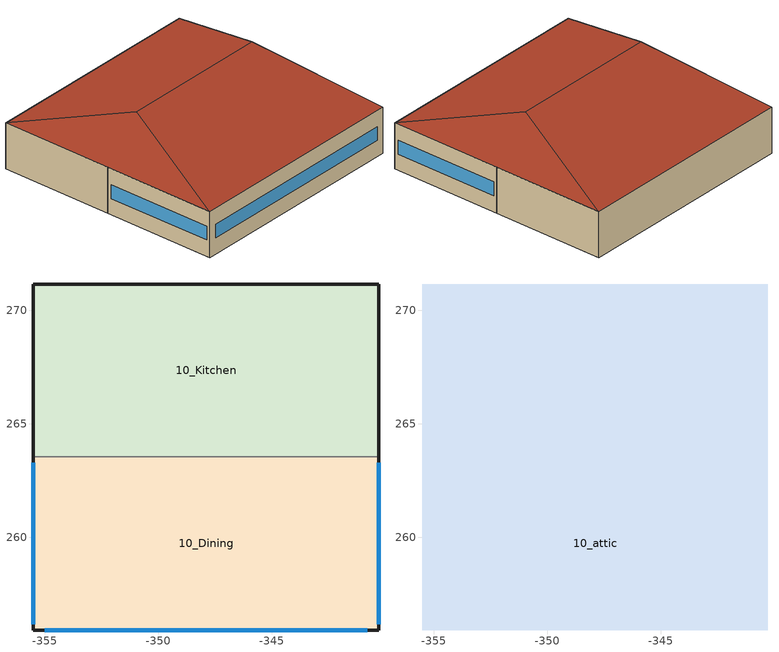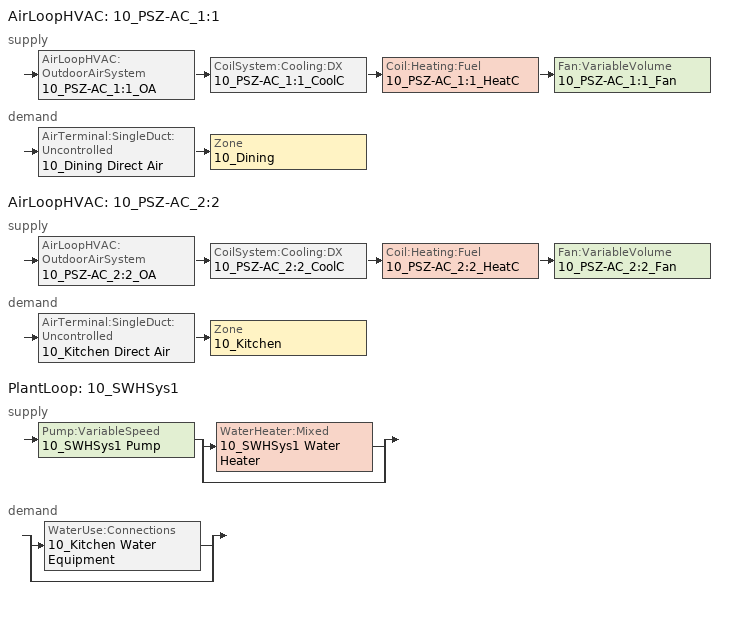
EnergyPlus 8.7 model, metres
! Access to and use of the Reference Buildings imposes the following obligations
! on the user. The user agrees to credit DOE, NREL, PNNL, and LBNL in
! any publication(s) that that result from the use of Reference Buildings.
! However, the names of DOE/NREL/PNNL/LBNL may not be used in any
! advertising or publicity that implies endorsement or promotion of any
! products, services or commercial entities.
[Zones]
10_Dining
 floor ground (HPSlab): -340.28,263.54 -340.28,255.92 -355.52,255.92 -355.52,263.54 z0
 wall outside (HPWall): -355.52,263.54 -355.52,255.92 -340.28,255.92 -340.28,263.54 z0:3.05
 wall to 10_Kitchen (int-walls): -340.28,263.54 -355.52,263.54 z0:3.05
 window (Dbl Elec Abs Bleached 6mm/13mm Air): -340.28,256.17 -340.28,263.29 / -355.01,255.92 -340.79,255.92 / -355.52,263.29 -355.52,256.17 z1.07:1.98
10_Kitchen
 floor ground (HPSlab): -340.28,271.16 -340.28,263.54 -355.52,263.54 -355.52,271.16 z0
 wall outside (HPWall): -340.28,263.54 -340.28,271.16 -355.52,271.16 -355.52,263.54 z0:3.05
10_attic
 floor to 10_Dining (Attic Non-res Floor): -340.28,263.54 -340.28,255.92 -355.52,255.92 -355.52,263.54 z3.05
 floor to 10_Kitchen (Attic Non-res Floor): -340.28,271.16 -340.28,263.54 -355.52,263.54 -355.52,271.16 z3.05
 roof outside (HPRoof): -340.28,255.92,3.05 -340.28,271.16,3.05 -342.82,263.54,5.59; -342.82,263.54,5.59 -340.28,271.16,3.05 -355.52,271.16,3.05 -352.98,263.54,5.59; -352.98,263.54,5.59 -355.52,255.92,3.05 -340.28,255.92,3.05 -342.82,263.54,5.59; -355.52,271.16,3.05 -355.52,255.92,3.05 -352.98,263.54,5.59
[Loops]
AirLoopHVAC '10_PSZ-AC_1:1'
 supply: AirLoopHVAC:OutdoorAirSystem '10_PSZ-AC_1:1_OA' > CoilSystem:Cooling:DX '10_PSZ-AC_1:1_CoolC' > Coil:Heating:Fuel '10_PSZ-AC_1:1_HeatC' > Fan:VariableVolume '10_PSZ-AC_1:1_Fan'
 demand: AirTerminal:SingleDuct:Uncontrolled '10_Dining Direct Air' > Zone '10_Dining'
AirLoopHVAC '10_PSZ-AC_2:2'
 supply: AirLoopHVAC:OutdoorAirSystem '10_PSZ-AC_2:2_OA' > CoilSystem:Cooling:DX '10_PSZ-AC_2:2_CoolC' > Coil:Heating:Fuel '10_PSZ-AC_2:2_HeatC' > Fan:VariableVolume '10_PSZ-AC_2:2_Fan'
 demand: AirTerminal:SingleDuct:Uncontrolled '10_Kitchen Direct Air' > Zone '10_Kitchen'
PlantLoop '10_SWHSys1'
 supply: Pump:VariableSpeed '10_SWHSys1 Pump' > split
  | WaterHeater:Mixed '10_SWHSys1 Water Heater'
  | bypass
 demand: split
  | WaterUse:Connections '10_Kitchen Water Equipment'
  | bypass
[Building]
Ref Bldg Quick Service Restaurant New2004_v1.3_5.0: North Axis {deg}=0; Terrain=City; Loads Convergence Tolerance Value=0.04; Temperature Convergence Tolerance Value {deltaC}=0.2; Solar Distribution=FullInteriorAndExterior; Maximum Number of Warmup Days=25; Minimum Number of Warmup Days=6
[Site:Location]
USA IL-CHICAGO-OHARE: Latitude {deg}=41.77; Longitude {deg}=-87.75; Time Zone {hr}=-6; Elevation {m}=190
[SizingPeriod:WeatherFileDays] Day of Week for Start Day=Monday; Use Weather File Daylight Saving Period=Yes; Use Weather File Rain and Snow Indicators=Yes
Name | Begin Month | Begin Day of Month | End Month | End Day of Month
HDD | 11 | 20 | 11 | 20
CDD | 7 | 21 | 7 | 21
HDD3 | 12 | 20 | 12 | 20
CDD2 | 5 | 23 | 5 | 23
CDD3 | 5 | 30 | 5 | 30
[Site:GroundTemperature:BuildingSurface]
4.4, 3.3, 2.3, 1.8, 2, 4, 6.8, 9.3, 10.1, 9.6, 7.8, 6
[Site:WaterMainsTemperature]
Calculation Method=CORRELATION; Annual Average Outdoor Air Temperature {C}=9.69; Maximum Difference In Monthly Average Outdoor Air Temperatures {deltaC}=28.1
[Material] Thermal Absorptance=0.9
Name | Roughness | Thickness {m} | Conductivity {W/m-K} | Density {kg/m3} | Specific Heat {J/kg-K} | Solar Absorptance | Visible Absorptance
AtticFloor NonRes Insulation | MediumRough | 0.236805 | 0.049 | 265 | 836.8 | 0.7 | 0.7
Std Wood 6inch | MediumSmooth | 0.15 | 0.12 | 540 | 1210 | 0.7 | 0.7
1/2IN Gypsum | Smooth | 0.0127 | 0.16 | 784.9 | 830 | 0.92 | 0.92
1IN Stucco | Smooth | 0.0253 | 0.6918 | 1858 | 837 | 0.92 | 0.92
8IN CONCRETE HW | Rough | 0.2032 | 1.311 | 2240 | 836.8 | 0.7 | 0.7
HW CONCRETE | Rough | 0.1016 | 1.311 | 2240 | 836.8 | 0.7 | 0.7
Roof Membrane | VeryRough | 0.0095 | 0.16 | 1121.29 | 1460 | 0.7 | 0.7
Metal Decking | MediumSmooth | 0.0015 | 45.006 | 7680 | 418.4 | 0.7 | 0.3
Wall Insulation HP | MediumRough | 0.32972 | 0.049 | 265 | 836.8 | 0.7 | 0.7
Roof Insulation HP | MediumRough | 0.68799 | 0.049 | 265 | 836.8 | 0.7 | 0.7
Slab Insulation HP | MediumRough | 0.04439 | 0.049 | 265 | 836.8 | 0.7 | 0.7
[Material:NoMass]
CP02 CARPET PAD: Roughness=VeryRough; Thermal Resistance {m2-K/W}=0.2165; Thermal Absorptance=0.9; Solar Absorptance=0.7; Visible Absorptance=0.8
[WindowMaterial:Glazing] Optical Data Type=SpectralAverage; Thickness {m}=0.012; Infrared Transmittance at Normal Incidence=0; Front Side Infrared Hemispherical Emissivity=0.84; Conductivity {W/m-K}=0.9
Name | Solar Transmittance at Normal Incidence | Front Side Solar Reflectance at Normal Incidence | Back Side Solar Reflectance at Normal Incidence | Visible Transmittance at Normal Incidence | Front Side Visible Reflectance at Normal Incidence | Back Side Visible Reflectance at Normal Incidence | Back Side Infrared Hemispherical Emissivity
ECABS-2 BLEACHED 6MM | 0.814 | 0.086 | 0.086 | 0.847 | 0.099 | 0.099 | 0.1
ECABS-2 COLORED 6MM | 0.111 | 0.179 | 0.179 | 0.128 | 0.081 | 0.081 | 0.1
CLEAR 12MM | 0.653 | 0.064 | 0.064 | 0.841 | 0.077 | 0.077 | 0.84
[WindowMaterial:Gas]
ARGON 13MM: Gas Type=Argon; Thickness {m}=0.0127
[Construction]
Attic Non-res Floor: 1/2IN Gypsum, AtticFloor NonRes Insulation, 1/2IN Gypsum
int-walls: 1/2IN Gypsum, 1/2IN Gypsum
InteriorFurnishings: Std Wood 6inch
HPWall: 1IN Stucco, 8IN CONCRETE HW, Wall Insulation HP, 1/2IN Gypsum
HPRoof: Roof Membrane, Roof Insulation HP, Metal Decking
HPSlab: HW CONCRETE, Slab Insulation HP, CP02 CARPET PAD
Dbl Elec Abs Bleached 6mm/13mm Air: ECABS-2 BLEACHED 6MM, ARGON 13MM, CLEAR 12MM, ARGON 13MM, CLEAR 12MM
Dbl Elec Abs Colored 6mm/13mm Air: ECABS-2 COLORED 6MM, ARGON 13MM, CLEAR 12MM, ARGON 13MM, CLEAR 12MM
[WindowProperty:ShadingControl]
10_ECW: Shading Type=SwitchableGlazing; Construction with Shading=Dbl Elec Abs Colored 6mm/13mm Air; Shading Control Type=OnIfHighZoneAirTemperature; Setpoint {W/m2, W or deg C}=24; Shading Control Is Scheduled=No; Glare Control Is Active=No
[Zone] Type=1; Multiplier=1; Floor Area {m2}=autocalculate
Name | Part of Total Floor Area
10_Dining; 10_Kitchen | Yes
10_attic | No
[InternalMass] Construction=InteriorFurnishings; Surface Area {m2}=232.343
Name | Zone
10_Dining Internal Mass | 10_Dining
10_Kitchen Internal Mass | 10_Kitchen
[People] Number of People Schedule=10_BLDG_OCC_SCH; Fraction Radiant=0.3; Sensible Heat Fraction=AUTOCALCULATE; Activity Level Schedule=10_ACTIVITY_SCH; Enable ASHRAE 55 Comfort Warnings=No; Mean Radiant Temperature Calculation Type=ZoneAveraged; Work Efficiency Schedule=10_WORK_EFF_SCH; Clothing Insulation Calculation Method=ClothingInsulationSchedule; Clothing Insulation Schedule=10_CLOTHING_SCH; Air Velocity Schedule=10_AIR_VELO_SCH; Thermal Comfort Model 1 Type=FANGER
Name | Zone or ZoneList | Number of People Calculation Method | Zone Floor Area per Person {m2/person} | Number of People
10_Dining People | 10_Dining | Area/Person | 1.39
10_Kitchen People | 10_Kitchen | People |  | 6.25
[Lights] Schedule=10_BLDG_LIGHT_SCH; Design Level Calculation Method=Watts/Area; Return Air Fraction=0; Fraction Radiant=0.2; Fraction Visible=0.6; Fraction Replaceable=1; Return Air Fraction Calculated from Plenum Temperature=No
Name | Zone or ZoneList | Watts per Zone Floor Area {W/m2}
10_Dining_Lights | 10_Dining | 13.56
10_Kitchen_Lights | 10_Kitchen | 7.74
[ElectricEquipment] Schedule=10_BLDG_EQUIP_SCH; Design Level Calculation Method=EquipmentLevel; Fraction Latent=0.25; Fraction Radiant=0.3
Name | Zone or ZoneList | Design Level {W} | Fraction Lost
10_Dining_MiscElec_Equip | 10_Dining | 15000 | 0
10_Kitchen_MiscElec_Equip | 10_Kitchen | 35000 | 0.3
[GasEquipment]
10_Kitchen_MiscGas_Equip: Zone or ZoneList=10_Kitchen; Schedule=10_GAS_EQUIP_SCH; Design Level Calculation Method=EquipmentLevel; Design Level {W}=150055; Fraction Latent=0.1; Fraction Radiant=0.2; Fraction Lost=0.7
[ZoneInfiltration:DesignFlowRate] Constant Term Coefficient=1; Temperature Term Coefficient=0; Velocity Term Coefficient=0; Velocity Squared Term Coefficient=0
Name | Zone or ZoneList | Schedule | Design Flow Rate Calculation Method | Air Changes per Hour {1/hr} | Flow per Exterior Surface Area {m3/s-m2}
10_attic_Infiltration | 10_attic | 10_ALWAYS_ON | AirChanges/Hour | 1
10_Dining_Infiltration | 10_Dining | 10_INFIL_HALF_ON_SCH | Flow/ExteriorArea |  | 0.000302
10_Kitchen_Infiltration | 10_Kitchen | 10_INFIL_HALF_ON_SCH | Flow/ExteriorArea |  | 0.000302
[ZoneVentilation:WindandStackOpenArea] Zone=10_Dining; Opening Area Fraction Schedule=10_VentingSched; Opening Effectiveness=autocalculate; Discharge Coefficient for Opening=autocalculate; Minimum Indoor Temperature {C}=23; Maximum Indoor Temperature {C}=25.5; Delta Temperature {deltaC}=0.5; Minimum Outdoor Temperature {C}=-32; Maximum Outdoor Temperature {C}=33; Maximum Wind Speed {m/s}=40
Name | Opening Area {m2} | Effective Angle {deg}
10_Dinning South Window | 13.01 | 180
10_Dinning East Window | 6.51 | 90
10_Dinning West Window | 6.51 | 270
[Exterior:Lights]
10_Exterior Facade Lighting: Schedule=10_ALWAYS_ON; Design Level {W}=2529; Control Option=AstronomicalClock
[DesignSpecification:OutdoorAir]
Name | Outdoor Air Method | Outdoor Air Flow per Person {m3/s-person} | Outdoor Air Flow per Zone {m3/s}
10_SZ DSOA Dining | Flow/Person | 0.01
10_SZ DSOA Kitchen | Flow/Zone |  | 0.722468
[Sizing:Zone] Zone Cooling Design Supply Air Temperature Input Method=SupplyAirTemperature; Zone Cooling Design Supply Air Temperature {C}=14; Zone Heating Design Supply Air Temperature Input Method=SupplyAirTemperature; Zone Heating Design Supply Air Temperature {C}=40; Zone Cooling Design Supply Air Humidity Ratio {kgWater/kgDryAir}=0.0085; Zone Heating Design Supply Air Humidity Ratio {kgWater/kgDryAir}=0.008; Cooling Design Air Flow Method=DesignDay; Heating Design Air Flow Method=DesignDay
Name | Design Specification Outdoor Air Object
10_Dining | 10_SZ DSOA Dining
10_Kitchen | 10_SZ DSOA Kitchen
[Sizing:System] Type of Load to Size On=Sensible; Design Outdoor Air Flow Rate {m3/s}=AUTOSIZE; Central Heating Maximum System Air Flow Ratio=1; Preheat Design Temperature {C}=7; Preheat Design Humidity Ratio {kgWater/kgDryAir}=0.008; Precool Design Temperature {C}=12.8; Precool Design Humidity Ratio {kgWater/kgDryAir}=0.008; Central Cooling Design Supply Air Temperature {C}=12.8; Central Heating Design Supply Air Temperature {C}=40; Type of Zone Sum to Use=NonCoincident; Central Cooling Design Supply Air Humidity Ratio {kgWater/kgDryAir}=0.0085; Central Heating Design Supply Air Humidity Ratio {kgWater/kgDryAir}=0.008; Cooling Supply Air Flow Rate Method=DesignDay; Cooling Supply Air Flow Rate {m3/s}=0; Heating Supply Air Flow Rate Method=DesignDay; Heating Supply Air Flow Rate {m3/s}=0; Zone Maximum Outdoor Air Fraction=1; Cooling Design Capacity Method=CoolingDesignCapacity; Cooling Design Capacity {W}=autosize; Heating Design Capacity Method=HeatingDesignCapacity; Heating Design Capacity {W}=autosize; Central Cooling Capacity Control Method=VAV
Name | 100% Outdoor Air in Cooling | 100% Outdoor Air in Heating
10_PSZ-AC_1:1 | No | No
10_PSZ-AC_2:2 | YES | YES
[Sizing:Plant]
10_SWHSys1: Loop Type=Heating; Design Loop Exit Temperature {C}=60; Loop Design Temperature Difference {deltaC}=5
[ZoneControl:Thermostat] Control Type Schedule=10_Dual Zone Control Type Sched
Name | Zone or ZoneList | Control 1
10_Dining Thermostat | 10_Dining | 10_Dining DualSPSched
10_Kitchen Thermostat | 10_Kitchen | 10_Kitchen DualSPSched
[ThermostatSetpoint:DualSetpoint]
Name | Heating Setpoint Temperature Schedule | Cooling Setpoint Temperature Schedule
10_Dining DualSPSched | 10_HTGSETP_SCH | 10_CLGSETP_SCH
10_Kitchen DualSPSched | 10_HTGSETP_KITCHEN_SCH | 10_CLGSETP_KITCHEN_SCH
[AirTerminal:SingleDuct:Uncontrolled] Availability Schedule=10_ALWAYS_ON; Maximum Air Flow Rate {m3/s}=AUTOSIZE
10_Dining Direct Air; 10_Kitchen Direct Air
[Zone equipment]
10_Dining: 10_Dining Exhaust Fan, 10_Dining Direct Air
10_Kitchen: 10_Kitchen Exhaust Fan, 10_Kitchen Direct Air
[Fan:VariableVolume] Availability Schedule=10_HVACOperationSchd; Fan Total Efficiency=0.5915; Pressure Rise {Pa}=500; Maximum Flow Rate {m3/s}=AUTOSIZE; Fan Power Minimum Flow Rate Input Method=Fraction; Fan Power Minimum Air Flow Rate {m3/s}=0; Motor Efficiency=0.91; Motor In Airstream Fraction=1; Fan Power Coefficient 1=0.0407599; Fan Power Coefficient 2=0.088045; Fan Power Coefficient 3=-0.0729261; Fan Power Coefficient 4=0.94374; Fan Power Coefficient 5=0
10_PSZ-AC_1:1_Fan; 10_PSZ-AC_2:2_Fan
[Fan:ZoneExhaust] Availability Schedule=10_HVACOperationSchd
Name | Fan Total Efficiency | Pressure Rise {Pa} | Maximum Flow Rate {m3/s} | System Availability Manager Coupling Mode | Balanced Exhaust Fraction Schedule
10_Dining Exhaust Fan | 1 | 1.0e-006 | 0.834532
10_Kitchen Exhaust Fan | 0.5 | 185 | 1.557 | Decoupled | 10_FlowBalancedSched
[Coil:Cooling:DX:SingleSpeed]
10_PSZ-AC_2:2_CoolC DXCoil: Availability Schedule=10_CoolingCoilAvailSched; Gross Rated Total Cooling Capacity {W}=AUTOSIZE; Gross Rated Sensible Heat Ratio=AUTOSIZE; Gross Rated Cooling COP {W/W}=3.66668; Rated Air Flow Rate {m3/s}=AUTOSIZE; Total Cooling Capacity Function of Temperature Curve=10_Cool-Cap-fT; Total Cooling Capacity Function of Flow Fraction Curve=10_ConstantCubic; Energy Input Ratio Function of Temperature Curve=10_Cool-EIR-fT; Energy Input Ratio Function of Flow Fraction Curve=10_ConstantCubic; Part Load Fraction Correlation Curve=10_Cool-PLF-fPLR
[Coil:Cooling:DX:TwoSpeed]
10_PSZ-AC_1:1_CoolC DXCoil: Availability Schedule=10_CoolingCoilAvailSched; High Speed Gross Rated Total Cooling Capacity {W}=AUTOSIZE; High Speed Rated Sensible Heat Ratio=AUTOSIZE; High Speed Gross Rated Cooling COP {W/W}=3.50016; High Speed Rated Air Flow Rate {m3/s}=AUTOSIZE; Total Cooling Capacity Function of Temperature Curve=10_Measured_CoolCStandard10Ton_CapFT; Total Cooling Capacity Function of Flow Fraction Curve=10_Measured_CoolCStandard10Ton_CapFF; Energy Input Ratio Function of Temperature Curve=10_Measured_CoolCStandard10Ton_EIRFT; Energy Input Ratio Function of Flow Fraction Curve=10_Measured_CoolCStandard10Ton_EIRFFF; Part Load Fraction Correlation Curve=10_No_PLR_Degredation; Low Speed Gross Rated Total Cooling Capacity {W}=AUTOSIZE; Low Speed Gross Rated Sensible Heat Ratio=AUTOSIZE; Low Speed Gross Rated Cooling COP {W/W}=3.55227; Low Speed Rated Air Flow Rate {m3/s}=AUTOSIZE; Low Speed Total Cooling Capacity Function of Temperature Curve=10_Measured_LowSpeedCoolCapLSFT; Low Speed Energy Input Ratio Function of Temperature Curve=10_Measured_LowSpeedCoolEIRLSFT
[Coil:Heating:Fuel] Availability Schedule=10_ReheatCoilAvailSched; Fuel Type=NaturalGas; Nominal Capacity {W}=AUTOSIZE
Name | Burner Efficiency
10_PSZ-AC_1:1_HeatC | 0.78
10_PSZ-AC_2:2_HeatC | 0.8
[CoilSystem:Cooling:DX] Availability Schedule=10_CoolingCoilAvailSched
Name | Cooling Coil
10_PSZ-AC_1:1_CoolC | 10_PSZ-AC_1:1_CoolC DXCoil
10_PSZ-AC_2:2_CoolC | 10_PSZ-AC_2:2_CoolC DXCoil
[Controller:OutdoorAir] Minimum Outdoor Air Flow Rate {m3/s}=AUTOSIZE; Maximum Outdoor Air Flow Rate {m3/s}=AUTOSIZE; Economizer Control Type=NoEconomizer; Economizer Control Action Type=ModulateFlow; Economizer Maximum Limit Dry-Bulb Temperature {C}=28; Economizer Maximum Limit Enthalpy {J/kg}=64000; Economizer Minimum Limit Dry-Bulb Temperature {C}=-100; Lockout Type=NoLockout; Minimum Limit Type=FixedMinimum; Minimum Outdoor Air Schedule=10_MinOA_Sched
10_PSZ-AC_1:1_OA_Controller; 10_PSZ-AC_2:2_OA_Controller
[AirLoopHVAC] Design Supply Air Flow Rate {m3/s}=AUTOSIZE
10_PSZ-AC_1:1; 10_PSZ-AC_2:2
[Pump:VariableSpeed]
10_SWHSys1 Pump: Design Maximum Flow Rate {m3/s}=AUTOSIZE; Design Pump Head {Pa}=0.1; Design Power Consumption {W}=AUTOSIZE; Motor Efficiency=1; Fraction of Motor Inefficiencies to Fluid Stream=0; Coefficient 1 of the Part Load Performance Curve=0; Coefficient 2 of the Part Load Performance Curve=1; Coefficient 3 of the Part Load Performance Curve=0; Coefficient 4 of the Part Load Performance Curve=0; Design Minimum Flow Rate {m3/s}=0; Pump Control Type=Intermittent
[WaterHeater:Mixed]
10_SWHSys1 Water Heater: Tank Volume {m3}=0.2; Setpoint Temperature Schedule=10_SWHSys1 Water Heater Setpoint Temperature Schedule Name; Deadband Temperature Difference {deltaC}=2; Maximum Temperature Limit {C}=82.2222; Heater Control Type=Cycle; Heater Maximum Capacity {W}=845000; Heater Fuel Type=NATURALGAS; Heater Thermal Efficiency=0.8; Off Cycle Parasitic Fuel Consumption Rate {W}=20; Off Cycle Parasitic Fuel Type=NATURALGAS; Off Cycle Parasitic Heat Fraction to Tank=0.8; On Cycle Parasitic Fuel Type=NATURALGAS; Ambient Temperature Indicator=SCHEDULE; Ambient Temperature Schedule=10_SWHSys1 Water Heater Ambient Temperature Schedule Name; Off Cycle Loss Coefficient to Ambient Temperature {W/K}=6; On Cycle Loss Coefficient to Ambient Temperature {W/K}=6; Use Side Effectiveness=1; Source Side Effectiveness=1; Use Side Design Flow Rate {m3/s}=AUTOSIZE; Source Side Design Flow Rate {m3/s}=AUTOSIZE; Indirect Water Heating Recovery Time {hr}=1.5
[PlantLoop]
10_SWHSys1: Fluid Type=Water; Plant Equipment Operation Scheme=10_SWHSys1 Loop Operation Scheme List; Maximum Loop Temperature {C}=60; Minimum Loop Temperature {C}=10; Maximum Loop Flow Rate {m3/s}=AUTOSIZE; Minimum Loop Flow Rate {m3/s}=0; Plant Loop Volume {m3}=AUTOSIZE; Load Distribution Scheme=Optimal
[PlantEquipmentList]
10_SWHSys1 Equipment List: 10_SWHSys1 Water Heater
[PlantEquipmentOperation:HeatingLoad]
10_SWHSys1 Operation Scheme: Load Range 1 Lower Limit {W}=0; Load Range 1 Upper Limit {W}=1000000000000000; Range 1 Equipment List=10_SWHSys1 Equipment List
[PlantEquipmentOperationSchemes]
10_SWHSys1 Loop Operation Scheme List: Control Scheme 1=10_SWHSys1 Operation Scheme; Control Scheme 1 Schedule=10_PlantOnSched
[AvailabilityManager:NightCycle] Applicability Schedule=10_ALWAYS_ON; Fan Schedule=10_HVACOperationSchd; Control Type=CycleOnAny; Thermostat Tolerance {deltaC}=1; Cycling Run Time {s}=1800
10_PSZ-AC_1:1 Availability Manager; 10_PSZ-AC_2:2 Availability Manager
[SetpointManager:Scheduled]
10_SWHSys1 Loop Setpoint Manager: Control Variable=Temperature; Schedule=10_SWHSys1-Loop-Temp-Schedule; Setpoint Node or NodeList=10_SWHSys1 Supply Outlet Node
[SetpointManager:SingleZone:Reheat] Control Variable=Temperature; Minimum Supply Air Temperature {C}=10; Maximum Supply Air Temperature {C}=50
Name | Control Zone | Setpoint Node or NodeList
10_SupAirTemp MngrDining | 10_Dining | 10_PSZ-AC_1:1 Supply Equipment Outlet Node
10_SupAirTemp MngrKitchen | 10_Kitchen | 10_PSZ-AC_2:2 Supply Equipment Outlet Node
[SetpointManager:MixedAir] Control Variable=Temperature
Name | Setpoint Node or NodeList
10_PSZ-AC_1:1_CoolC SAT Manager | 10_PSZ-AC_1:1_CoolC-PSZ-AC_1:1_HeatCNode
10_PSZ-AC_1:1_HeatC MixedAir Manager | 10_PSZ-AC_1:1_HeatC-PSZ-AC_1:1_FanNode
10_PSZ-AC_1:1_OAMixed Air Temp Manager | 10_PSZ-AC_1:1_OA-PSZ-AC_1:1_CoolCNode
10_PSZ-AC_2:2_CoolC SAT Manager | 10_PSZ-AC_2:2_CoolC-PSZ-AC_2:2_HeatCNode
10_PSZ-AC_2:2_HeatC MixedAir Manager | 10_PSZ-AC_2:2_HeatC-PSZ-AC_2:2_FanNode
10_PSZ-AC_2:2_OAMixed Air Temp Manager | 10_PSZ-AC_2:2_OA-PSZ-AC_2:2_CoolCNode
[Refrigeration:Case] Availability Schedule=10_ALWAYS_ON; Zone=10_Kitchen; Rated Ambient Temperature {C}=23.88; Rated Ambient Relative Humidity {percent}=55; Latent Case Credit Curve Type=CaseTemperatureMethod; Standard Case Lighting Power per Unit Length {W/m}=33; Case Lighting Schedule=10_BLDG_LIGHT_SCH; Fraction of Lighting Energy to Case=1; Case Anti-Sweat Heater Power per Unit Length {W/m}=0; Minimum Anti-Sweat Heater Power per Unit Length {W/m}=0; Anti-Sweat Heater Control Type=None; Humidity at Zero Anti-Sweat Heater Energy {percent}=0; Case Height {m}=0; Defrost Energy Correction Curve Type=None
Name | Rated Total Cooling Capacity per Unit Length {W/m} | Rated Latent Heat Ratio | Rated Runtime Fraction | Case Length {m} | Case Operating Temperature {C} | Latent Case Credit Curve | Standard Case Fan Power per Unit Length {W/m} | Operating Case Fan Power per Unit Length {W/m} | Fraction of Anti-Sweat Heater Energy to Case | Case Defrost Power per Unit Length {W/m} | Case Defrost Type | Case Defrost Schedule | Case Defrost Drip-Down Schedule | Under Case HVAC Return Air Fraction | Refrigerated Case Restocking Schedule | Case Credit Fraction Schedule
10_Kitchen_Case:1_WALKINFREEZER | 688 | 0.1 | 0.4 | 2.44 | -23 | 10_Kitchen_Case:1_WALKINFREEZERSingleShelfHorizontal_LatentEnergyMult | 74 | 74 | 0 | 1291.7 | Electric | 10_Kitchen_Case:1_WALKINFREEZER_CaseDefrost2aDaySched | 10_Kitchen_Case:1_WALKINFREEZER_CaseDripDown2aDaySched | 0 | 10_Kitchen_Case:1_WALKINFREEZER_WalkInStockingSched | 10_Kitchen_Case:1_WALKINFREEZER_CaseCreditReduxSched
10_Kitchen_Case:2_SELFCONTAINEDDISPLAYCASE | 734 | 0.08 | 0.85 | 3.05 | 2 | 10_Kitchen_Case:2_SELFCONTAINEDDISPLAYCASEMultiShelfVertical_LatentEnergyMult | 66 | 66 | 0.2 | 0 | None |  |  | 0.05 | 10_Kitchen_Case:2_SELFCONTAINEDDISPLAYCASE_CaseStockingSched
[Refrigeration:CompressorRack] Heat Rejection Location=OUTDOORS; Design Condenser Fan Power {W}=330; Condenser Type=AIRCOOLED
Name | Design Compressor Rack COP {W/W} | Compressor Rack COP Function of Temperature Curve | Condenser Fan Power Function of Temperature Curve | Refrigeration Case Name or WalkIn Name or CaseAndWalkInList
10_RACK1 | 1.5 | 10_RACK1_RackCOPfTCurve | 10_RACK1_RackCondFanCurve2 | 10_Kitchen_Case:1_WALKINFREEZER
10_RACK2 | 3 | 10_RACK2_RackCOPfTCurve |  | 10_Kitchen_Case:2_SELFCONTAINEDDISPLAYCASE
[WaterUse:Equipment]
10_Kitchen Water Equipment: Peak Flow Rate {m3/s}=4.21e-05; Flow Rate Fraction Schedule=10_BLDG_SWH_SCH; Target Temperature Schedule=10_Kitchen Water Equipment Temp Sched; Hot Water Supply Temperature Schedule=10_Kitchen Water Equipment Hot Supply Temp Sched; Zone=10_Kitchen; Sensible Fraction Schedule=10_Kitchen Water Equipment Sensible fract sched; Latent Fraction Schedule=10_Kitchen Water Equipment Latent fract sched
[WaterUse:Connections]
10_Kitchen Water Equipment: Water Use Equipment 1=10_Kitchen Water Equipment
[UtilityCost:Tariff]
Name | Output Meter | Conversion Factor Choice | Demand Window Length | Monthly Charge or Variable | Group
PSI_LLF_LowLoadFactorService | Electricity:Facility | kWh | HalfHour | 15 | Comm Elect
PSI_CS_CommercialElectricService | Electricity:Facility | kWh |  | 9.4 | Comm Elect
IN_EIAMonthlyRateGas | Gas:Facility | MCF |  | 0 | Comm Gas
[UtilityCost:Qualify] Variable=TotalDemand; Threshold Value or Variable=75; Season=Annual; Threshold Test=Count
Name | Tariff | Qualify Type | Number of Months
MinDemand75kw | PSI_LLF_LowLoadFactorService | Minimum | 12
MaxDemand75kw | PSI_CS_CommercialElectricService | Maximum | 1
[UtilityCost:Charge:Simple] Season=Annual
Name | Tariff | Source Variable | Category Variable | Cost per Unit Value or Variable
FuelCostAdjustEnergyCharge | PSI_LLF_LowLoadFactorService | totalEnergy | EnergyCharges | 0.002028
QualPollutionControlAdjustEnergyCharge | PSI_LLF_LowLoadFactorService | totalEnergy | EnergyCharges | 0.000536
SoxNoxRiderAdjustEnergyCharge | PSI_LLF_LowLoadFactorService | totalEnergy | EnergyCharges | 0.001127
DSMRiderAdjustEnergyCharge | PSI_LLF_LowLoadFactorService | totalEnergy | EnergyCharges | -0.00037
PurchPowerTrackerAdjustEnergyCharge | PSI_LLF_LowLoadFactorService | totalEnergy | EnergyCharges | -3.1e-05
MidwestISOAdjustEnergyCharge | PSI_LLF_LowLoadFactorService | totalEnergy | EnergyCharges | -0.000216
CleanCoalRiderEnergyCharge | PSI_LLF_LowLoadFactorService | totalEnergy | EnergyCharges | 0.000833
TaxofeightPercent | PSI_LLF_LowLoadFactorService | SubTotal | Taxes | 0.08
FuelCostAdjustEnergyCharge | PSI_CS_CommercialElectricService | totalEnergy | EnergyCharges | 0.002028
QualPollutionControlAdjustEnergyCharge | PSI_CS_CommercialElectricService | totalEnergy | EnergyCharges | 0.000536
SoxNoxRiderAdjustEnergyCharge | PSI_CS_CommercialElectricService | totalEnergy | EnergyCharges | 0.001127
DSMRiderAdjustEnergyCharge | PSI_CS_CommercialElectricService | totalEnergy | EnergyCharges | 0.000021
PurchPowerTrackerAdjustEnergyCharge | PSI_CS_CommercialElectricService | totalEnergy | EnergyCharges | 0.000034
MidwestISOAdjustEnergyCharge | PSI_CS_CommercialElectricService | totalEnergy | EnergyCharges | -0.000203
CleanCoalRiderEnergyCharge | PSI_CS_CommercialElectricService | totalEnergy | EnergyCharges | 0.000807
TaxofeightPercent | PSI_CS_CommercialElectricService | SubTotal | Taxes | 0.08
MonthlyRateGasCharge | IN_EIAMonthlyRateGas | totalEnergy | EnergyCharges | IN_MonthlyGasRates
TaxofEightPercent | IN_EIAMonthlyRateGas | SubTotal | Taxes | 0.08
[UtilityCost:Charge:Block] Source Variable=totalEnergy; Season=Annual; Category Variable=EnergyCharges
Name | Tariff | Block Size 1 Value or Variable | Block 1 Cost per Unit Value or Variable | Block Size 2 Value or Variable | Block 2 Cost per Unit Value or Variable | Block Size 3 Value or Variable | Block 3 Cost per Unit Value or Variable | Block Size 4 Value or Variable | Block 4 Cost per Unit Value or Variable | Block Size Multiplier Value or Variable
AnnualEnergyCharge | PSI_LLF_LowLoadFactorService | 300 | 0.108222 | 700 | 0.087021 | 1500 | 0.07842 | remaining | 0.05832
AnnualDemandBaseCharge | PSI_LLF_LowLoadFactorService | 190 | 0 | 110 | 0.051773 | remaining | 0.046965 |  |  | TotalDemand
AnnualEnergyCharge | PSI_CS_CommercialElectricService | 300 | 0.082409 | 700 | 0.072873 | 1500 | 0.061696 | remaining | 0.041179
[UtilityCost:Variable]
IN_MonthlyGasRates: Tariff=IN_EIAMonthlyRateGas; Variable Type=Currency; January Value=8.22; February Value=7.51; March Value=8.97; April Value=9.01; May Value=9.16; June Value=10.44; July Value=10.32; August Value=10.13; September Value=9.2; October Value=8.18; November Value=7.83; December Value=7.63
[Schedule:Compact]
10_ALWAYS_ON; 10_PlantOnSched: Through: 12/31, For: AllDays, Until: 24:00, 1
10_ACTIVITY_SCH: Through: 12/31, For: AllDays, Until: 24:00, 120
10_AIR_VELO_SCH; 10_Kitchen Water Equipment Sensible fract sched: Through: 12/31, For: AllDays, Until: 24:00, 0.2
10_BLDG_EQUIP_SCH: Through: 12/31, For: Weekday, Until: 06:00, 0.1, Until: 08:00, 0.35, Until: 10:00, 0.25, Until: 14:00, 0.35, Until: 17:00, 0.25, Until: 20:00, 0.35, Until: 24:00, 0.25, For: Saturday, Until: 06:00, 0.1, Until: 08:00, 0.35, Until: 10:00, 0.25, Until: 14:00, 0.35, Until: 17:00, 0.25, Until: 20:00, 0.35, Until: 24:00, 0.25, For: SummerDesignDay, Until: 24:00, 0.35, For: WinterDesignDay, Until: 24:00, 0, For: Sunday Holidays AllOtherDays, Until: 06:00, 0.1, Until: 08:00, 0.35, Until: 10:00, 0.25, Until: 14:00, 0.35, Until: 17:00, 0.25, Until: 20:00, 0.35, Until: 24:00, 0.25
10_BLDG_LIGHT_SCH: Through: 12/31, For: SummerDesignDay, Until: 24:00, 1, For: WinterDesignDay, Until: 24:00, 0, For: Weekday Saturday Sunday Holidays AllOtherDays, Until: 01:00, 0.45, Until: 05:00, 0.15, Until: 06:00, 0.45, Until: 24:00, 0.9
10_BLDG_OCC_SCH: Through: 12/31, For: Weekdays, Until: 01:00, 0.05, Until: 05:00, 0, Until: 06:00, 0.05, Until: 07:00, 0.1, Until: 09:00, 0.4, Until: 10:00, 0.3, Until: 11:00, 0.2, Until: 12:00, 0.5, Until: 13:00, 0.8, Until: 14:00, 0.7, Until: 15:00, 0.4, Until: 16:00, 0.2, Until: 17:00, 0.25, Until: 18:00, 0.5, Until: 21:00, 0.55, Until: 22:00, 0.5, Until: 23:00, 0.35, Until: 24:00, 0.2, For: SummerDesignDay, Until: 24:00, 1, For: WinterDesignDay, Until: 24:00, 0, For: Saturday Sunday Holidays AllOtherDays, Until: 01:00, 0.05, Until: 05:00, 0, Until: 07:00, 0.05, Until: 10:00, 0.3, Until: 11:00, 0.2, Until: 12:00, 0.45, Until: 13:00, 0.6, Until:14:00, 0.5, Until: 15:00, 0.35, Until: 18:00, 0.3, Until: 21:00, 0.55, Until: 22:00, 0.5, Until: 23:00, 0.35, Until: 24:00, 0.2
10_GAS_EQUIP_SCH: Through: 12/31, For: SummerDesignDay, Until: 24:00, 0.25, For: WinterDesignDay, Until: 24:00, 0, For: AllOtherDays, Until: 05:00, 0.02, Until: 06:00, 0.03, Until: 07:00, 0.09, Until: 08:00, 0.14, Until: 10:00, 0.1, Until: 11:00, 0.22, Until: 12:00, 0.27, Until: 13:00, 0.24, Until: 14:00, 0.21, Until: 15:00, 0.14, Until:16:00, 0.13, Until:17:00, 0.15, Until: 20:00, 0.17, Until: 21:00, 0.15, Until: 22:00, 0.14, Until: 23:00, 0.12, Until: 24:00, 0.02
10_INFIL_HALF_ON_SCH: Through: 12/31, For: Weekdays SummerDesignDay, Until: 05:00, 1, Until: 24:00, 0.5, For: Saturday WinterDesignDay, Until: 05:00, 1, Until: 24:00, 0.5, For: Sunday Holidays AllOtherDays, Until: 05:00, 1, Until: 24:00, 0.5
10_WORK_EFF_SCH: Through: 12/31, For: AllDays, Until: 24:00, 0
10_CLOTHING_SCH: Through: 04/30, For: AllDays, Until: 24:00, 1, Through: 09/30, For: AllDays, Until: 24:00, 0.5, Through: 12/31, For: AllDays, Until: 24:00, 1
10_Dual Zone Control Type Sched: Through: 12/31, For: AllDays, Until: 24:00, 4
10_CLGSETP_KITCHEN_SCH: Through: 12/31, For: WinterDesignDay, Until: 24:00, 30, For: AllOtherDays, Until: 01:00, 26, Until: 05:00, 30, Until: 24:00, 26
10_HTGSETP_KITCHEN_SCH: Through: 12/31, For: SummerDesignDay, Until: 24:00, 15.6, For: WinterDesignDay, Until: 24:00, 19, For: AllOtherDays, Until: 01:00, 19, Until: 05:00, 15.6, Until: 24:00, 19
10_CLGSETP_SCH: Through: 12/31, For: WinterDesignDay, Until: 24:00, 30, For: AllOtherDays, Until: 01:00, 25, Until: 05:00, 30, Until: 24:00, 25
10_HTGSETP_SCH: Through: 12/31, For: SummerDesignDay, Until: 24:00, 15.6, For: WinterDesignDay, Until: 24:00, 20, For: AllOtherDays, Until: 01:00, 20, Until: 05:00, 15.6, Until: 24:00, 20
10_HVACOperationSchd; 10_MinOA_Sched: Through: 12/31, For: AllDays, Until: 01:00, 1, Until: 05:00, 0, Until: 24:00, 1
10_Kitchen_Case:1_WALKINFREEZER_CaseCreditReduxSched: Through: 12/31, For:AllDays, Interpolate:No, Until: 7:00, 0.2, Until: 21:00, 0.4, Until: 24:00, 0.2
10_Kitchen_Case:1_WALKINFREEZER_CaseDefrost2aDaySched: Through: 12/31, For:AllDays, Interpolate:Yes, Until: 11:00, 0, Until: 11:20, 1, Until: 23:00, 0, Until: 23:20, 1, Until: 24:00, 0
10_Kitchen_Case:1_WALKINFREEZER_CaseDripDown2aDaySched: Through: 12/31, For:AllDays, Interpolate:Yes, Until: 11:00, 0, Until: 11:30, 1, Until: 23:00, 0, Until: 23:30, 1, Until: 24:00, 0
10_Kitchen_Case:1_WALKINFREEZER_WalkInStockingSched: Through: 12/31, For: Tuesday Friday, Until: 4:00, 0, Until: 5:00, 725, Until: 6:00, 417, Until: 7:00, 290, Until: 24:00, 0, For: AllOtherDays, Until: 4:00, 0, Until: 5:00, 125, Until: 6:00, 117, Until: 7:00, 90, Until: 19:00, 0, Until: 20:00, 125, Until: 21:00, 117, Until: 22:00, 90, Until: 24:00, 0
10_Kitchen_Case:2_SELFCONTAINEDDISPLAYCASE_CaseStockingSched: Through: 12/31, For:AllDays, Until: 6:00, 0, Until: 7:00, 50, Until: 9:00, 70, Until: 10:00, 80, Until: 11:00, 70, Until: 13:00, 50, Until: 14:00, 80, Until: 15:00, 90, Until: 16:00, 80, Until: 24:00, 0
10_BLDG_SWH_SCH: Through: 12/31, For: Weekdays SummerDesignDay, Until: 01:00, 0.2, Until: 06:00, 0, Until: 07:00, 0.15, Until: 08:00, 0.6, Until: 09:00, 0.55, Until: 10:00, 0.45, Until: 11:00, 0.4, Until: 12:00, 0.45, Until: 13:00, 0.4, Until: 14:00, 0.35, Until: 17:00, 0.3, Until: 18:00, 0.4, Until: 19:00, 0.55, Until: 20:00, 0.6, Until: 21:00, 0.5, Until: 22:00, 0.55, Until: 23:00, 0.45, Until: 24:00, 0.25, For: Saturday WinterDesignDay, Until: 01:00, 0.2, Until: 06:00, 0, Until: 09:00, 0.15, Until: 10:00, 0.5, Until: 11:00, 0.45, Until: 13:00, 0.5, Until: 14:00, 0.45, Until: 16:00, 0.4, Until: 17:00, 0.35, Until: 18:00, 0.4, Until: 20:00, 0.55, Until: 21:00, 0.5, Until: 22:00, 0.55, Until: 23:00, 0.4, Until: 24:00, 0.3, For: Sunday Holidays AllOtherDays, Until: 01:00, 0.25, Until: 06:00, 0, Until: 10:00, 0.15, Until: 12:00, 0.5, Until: 14:00, 0.4, Until: 17:00, 0.3, Until: 18:00, 0.4, Until: 20:00, 0.5, Until: 21:00, 0.4, Until: 22:00, 0.5, Until: 23:00, 0.4, Until: 24:00, 0.2
10_Kitchen Water Equipment Hot Supply Temp Sched; 10_Kitchen Water Equipment Temp Sched: Through: 12/31, For: AllDays, Until: 24:00, 49
10_Kitchen Water Equipment Latent fract sched: Through: 12/31, For: AllDays, Until: 24:00, 0.05
10_SWHSys1 Water Heater Ambient Temperature Schedule Name: Through: 12/31, For: AllDays, Until: 24:00, 22
10_SWHSys1 Water Heater Setpoint Temperature Schedule Name; 10_SWHSys1-Loop-Temp-Schedule: Through: 12/31, For: AllDays, Until: 24:00, 60
10_CoolingCoilAvailSched: Through: 6/30, For: AllDays, Until: 24:00, 0, Through: 9/30, For: WeekDays, Until: 1:00, 1, Until: 5:00, 0, Until: 24:00, 1, For: SummerDesignDay WinterDesignDay, Until: 24:00, 1, For: AllOtherDays, Until: 24:00, 1, Through: 12/31, For: AllDays, Until: 24:00, 0
10_ReheatCoilAvailSched: Through: 6/30, For: AllDays, Until: 24:00, 1, Through: 9/15, For: AllDays, Until: 1:00, 0, Until: 5:00, 0, Until: 24:00, 0, Through: 12/31, For: AllDays, Until: 24:00, 1
10_VentingSched: Through: 6/30, For: AllDays, Until: 24:00, 0, Through: 9/30, For: AllDays, Until: 24:00, 1, Through: 12/31, For: AllDays, Until: 24:00, 0
[Schedule:Constant]
10_FlowBalancedSched: Hourly Value=0.535987
[Curve:Quadratic]
Name | Coefficient1 Constant | Coefficient2 x | Coefficient3 x**2 | Minimum Value of x | Maximum Value of x | Minimum Curve Output | Maximum Curve Output
10_Cool-PLF-fPLR | 0.909496 | 0.0986477 | -0.00819488 | 0 | 1 | 0.7 | 1
10_Measured_CoolCStandard10Ton_CapFF | 0.7685 | 0.2315 | 0 | 0.776 | 1.197
10_Measured_CoolCStandard10Ton_EIRFFF | 1.192 | -0.1917 | 0 | 0.776 | 1.197
10_No_PLR_Degredation | 1 | 0 | 0 | 0 | 1
10_RACK1_RackCOPfTCurve | 1.7603 | -0.0377 | 0.0004 | 10 | 35
10_RACK1_RackCondFanCurve2 | 0 | 0.0286 | 0 | 0 | 35
10_RACK2_RackCOPfTCurve | 1 | 0 | 0 | 0 | 50
[Curve:Cubic]
Name | Coefficient1 Constant | Coefficient2 x | Coefficient3 x**2 | Coefficient4 x**3 | Minimum Value of x | Maximum Value of x
10_ConstantCubic | 1 | 0 | 0 | 0 | -100 | 100
10_Kitchen_Case:1_WALKINFREEZERSingleShelfHorizontal_LatentEnergyMult | 0.020376 | 0.00024378 | 1.14e-05 | 1.811e-07 | -35 | 20
10_Kitchen_Case:2_SELFCONTAINEDDISPLAYCASEMultiShelfVertical_LatentEnergyMult | 0.0265263 | 0.00107803 | -6.02558e-05 | 1.23732e-06 | -35 | 20
[Curve:Biquadratic]
Name | Coefficient1 Constant | Coefficient2 x | Coefficient3 x**2 | Coefficient4 y | Coefficient5 y**2 | Coefficient6 x*y | Minimum Value of x | Maximum Value of x | Minimum Value of y | Maximum Value of y
10_Cool-Cap-fT | 0.971212 | -0.0152755 | 0.00144345 | -0.00039321 | -6.8364e-06 | -0.000290596 | -100 | 100 | -100 | 100
10_Cool-EIR-fT | 0.286871 | 0.0239022 | -0.000810648 | 0.0134585 | 0.000338936 | -0.000487004 | -100 | 100 | -100 | 100
10_Measured_LowSpeedCoolCapLSFT | 0.4136 | 0.03105 | 0 | 0.006952 | -0.0002128 | 0 | 11.1 | 29.4 | 10 | 50.3
10_Measured_CoolCStandard10Ton_CapFT | 0.52357 | 0.03478 | 0 | -0.001915 | -0.00010838 | 0 | 11.1 | 29.4 | 10 | 50.3
10_Measured_LowSpeedCoolEIRLSFT | 1.1389 | -0.04518 | 0.0014298 | 0.006044 | 0.0006745 | -0.0012325 | 11.1 | 29.4 | 10 | 50.3
10_Measured_CoolCStandard10Ton_EIRFT | 0.9847 | -0.04285 | 0.0013562 | 0.009934 | 0.0006398 | -0.001169 | 11.1 | 29.4 | 10 | 50.3
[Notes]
RefBldgQuickServiceRestaurantNew2004_Chicago.idf
This example file is based on Version 1.3_5.0 and was transitioned to Version 6.0 using the transition utility
DOE Commercial Reference Building
Quick Service Restaurant, new construction 90.1-2004
EnergyPlus Version 6.0
ASHRAE Standards 90.1-2004 and 62-1999
Description:  Single story, Two zone building.
Form:         Area = 232 m2 (2,500 ft2); Number of Stories = 1 plus attic; Shape = rectangle, Aspect ratio = 1.0
Envelope:     Envelope thermal properties vary with climate according to ASHRAE Standard 90.1-2004.
Opaque constructions: wood frame walls; attic roof; slab-on-grade floor
Windows: window-to-wall ratio = 14%
Infiltration = 0.4 cfm/ft2 above grade wall area at 0.3 in wc (75 Pa) adjusted to 0.016 in wc (4 Pa).
50% of full value when ventilation system on.
HVAC:         ASHRAE 90.1-2004 PSZ-AC, gas furnace
Economizer per 90.1-2004
Exhaust:      Kitchen exhaust 1557 L/s (3300 cfm), 54% of exhaust make-up air from dining
Kitchen exhaust fan modeled to demonstrate new V8 features for Fan:ZoneExhaust (and remove a workaround in the original)
The balancing feature is used so that the full 1557 L/s can be exhausted from the kitchen, but only 722L/s is
deprecated from the return air flow because 835 L/s is obtained from the Dining zone via ZoneMixing
Refrigeration: Walk-in cooler and walk-in freezer
Int. gains:   W/m2 (W/ft2)   lights            elec plug       gas plug
Detached Shading:               None
Daylight:                       None
Natural Ventilation:            None
Zonal Equipment:                None
Air Primary Loops:              PSZ-AC:1; PSZ-AC:2
Plant Loops:                    SHWSys1
System Equipment Autosize:      Yes
Purchased Cooling:              None
Purchased Heating:              None
Coils:                          Coil:Cooling:DX:SingleSpeed; Coil:Cooling:DX:TwoSpeed; Coil:Heating:Fuel
Pumps:                          None
Boilers:                        None
Chillers:                       None
Reference citation for the Commercial Reference Buildings:
Deru, M.; Field, K.; Studer, D.; Benne, K.; Griffith, B.; Torcellini, P;
Halverson, M.; Winiarski, D.; Liu, B.; Rosenberg, M.; Huang, J.;
Yazdanian, M.; Crawley, D. (2010).
U.S. Department of Energy Commercial Reference Building Models of the National Building Stock.
Washington, DC: U.S. Department of Energy, Energy Efficiency and
Renewable Energy, Office of Building Technologies.
***GENERAL SIMULATION PARAMETERS***
Number of Zones: 3
***MISC SIMULATION PARAMETERS***
